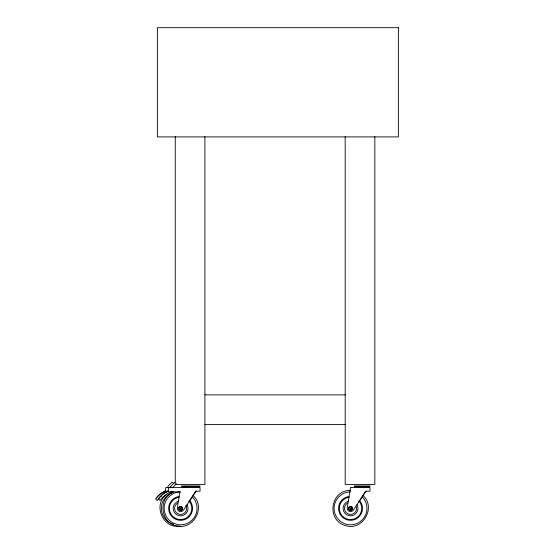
<?xml version="1.0" encoding="UTF-8"?>
<svg xmlns="http://www.w3.org/2000/svg" width="554" height="554" viewBox="0 0 554 554"><rect width="100%" height="100%" fill="white"/><g stroke="black" fill="none" stroke-linecap="round" stroke-linejoin="round"><path stroke-width="0.83" d="M167.89 487.776L167.89 486.28L172.121 482.056L173.707 483.642M170.715 487.776L170.715 486.28L174.946 482.056M200.042 488.199L200.042 491.19L195.514 491.19M369.968 488.199L369.968 491.19L365.668 491.19L358.923 501.806M182.46 508.413L182.356 509.008L178.769 507.686A1.918 1.918 0 0 1 181.227 506.578C183.083 507.173 182.688 510.234 180.687 510.22M351.617 509.867L349.823 510.123A1.891 1.891 0 0 1 348.688 507.686A1.918 1.918 0 0 1 351.153 506.578C353.009 507.173 352.614 510.234 350.613 510.22M168.658 487.437L167.938 491.862L179.891 491.869L177.356 507.492A3.366 3.366 0 0 0 183.512 510.047L196.061 491.19M352.046 509.445L352.386 508.413M349.823 510.123L351.153 506.578A1.891 1.891 0 0 1 352.289 509.008A1.891 1.891 0 0 1 349.851 510.123M348.791 507.72L348.909 507.429A1.87 1.87 0 0 1 351.014 506.564L351.845 507.049L352.386 508.281M182.121 509.445L182.356 509.008A1.891 1.891 0 0 0 181.227 506.578L179.898 510.123L181.691 509.867M188.997 501.806L195.742 491.19M365.986 491.19L353.438 510.047A3.366 3.366 0 0 1 347.282 507.492L350.537 487.444L369.968 487.458M156.394 497.859L159.995 494.21L165.48 490.899A23.289 23.289 0 0 0 155.626 498.891L157.211 500.477A23.545 23.545 0 0 1 159.684 497.527M159.22 497.859L162.821 494.21L168.298 490.899A23.289 23.289 0 0 0 158.451 498.891L160.03 500.477A23.545 23.545 0 0 1 172.294 491.606M169.476 487.866L170.68 486.661M172.301 487.866L176.532 483.642M166.962 494.251C152.26 503.953 162.828 529.513 180.085 525.995M173.804 491.931C158.215 497.229 159.919 522.2 175.95 525.684C192.764 531.023 206.303 507.603 193.291 495.691M350.537 490.429C330.129 489.992 326.05 520.802 345.876 525.684C362.69 531.023 376.228 507.603 363.216 495.691M204.911 394.87L345.184 394.87M204.911 424.523L345.184 424.523M181.525 485.948L183.824 485.948M184.35 485.948L200.042 485.948M354.276 485.948L369.968 485.948M181.525 486.696L200.042 486.696M354.276 486.696L369.968 486.696M182.862 486.696L186.116 486.703M200.042 487.458L165.833 487.437L165.113 491.862L166.816 491.862M350.523 510.234L349.595 509.985A1.87 1.87 0 0 1 348.722 507.88M180.597 510.234L179.669 509.985A1.87 1.87 0 0 1 178.797 507.88L178.984 507.429A1.87 1.87 0 0 1 181.089 506.564L181.92 507.049L182.46 508.281M348.695 507.686L352.282 509.008M374.836 136.665L374.836 484.445L345.184 484.445L345.184 136.665M204.911 136.665L204.911 484.445L175.258 484.445L175.258 136.665M160.612 496.64A23.545 23.545 0 0 1 161.588 495.809M173.513 524.243A16.44 16.44 0 0 1 171.899 493.012M362.157 496.751A16.44 16.44 0 0 1 358.736 522.609A16.44 16.44 0 0 1 334.644 512.609A16.44 16.44 0 0 1 350.537 491.924M356.998 504.632A7.472 7.472 0 0 1 353.681 515.137A7.472 7.472 0 0 1 343.501 510.92A7.472 7.472 0 0 1 348.598 501.148M356.374 506.82A6.039 6.039 0 0 1 352.6 514.057A6.039 6.039 0 0 1 345.066 510.926A6.039 6.039 0 0 1 347.524 503.143M359.518 500.484A11.959 11.959 0 0 1 356.499 518.724A11.959 11.959 0 0 1 339.2 512.201A11.959 11.959 0 0 1 348.972 496.509M358.957 500.975A11.212 11.212 0 0 1 356.125 518.073A11.212 11.212 0 0 1 339.914 511.965A11.212 11.212 0 0 1 349.068 497.25M182.363 509.001A1.891 1.891 0 0 1 179.939 510.13A1.891 1.891 0 0 1 178.817 507.699M192.231 496.751A16.44 16.44 0 0 1 188.81 522.609A16.44 16.44 0 0 1 164.718 512.609A16.44 16.44 0 0 1 180.611 491.924M187.072 504.632A7.472 7.472 0 0 1 183.755 515.137A7.472 7.472 0 0 1 173.575 510.92A7.472 7.472 0 0 1 178.672 501.148M185.846 505.359A6.039 6.039 0 0 1 183.63 513.613A6.039 6.039 0 0 1 175.383 511.39A6.039 6.039 0 0 1 177.599 503.143M189.593 500.484A11.959 11.959 0 0 1 186.573 518.724A11.959 11.959 0 0 1 169.275 512.201A11.959 11.959 0 0 1 179.046 496.509M189.032 500.975A11.212 11.212 0 0 1 186.199 518.073A11.212 11.212 0 0 1 169.988 511.965A11.212 11.212 0 0 1 179.143 497.25M398.374 27.7L157.371 27.7L157.371 136.907L398.374 136.907L398.374 27.7"/></g></svg>
